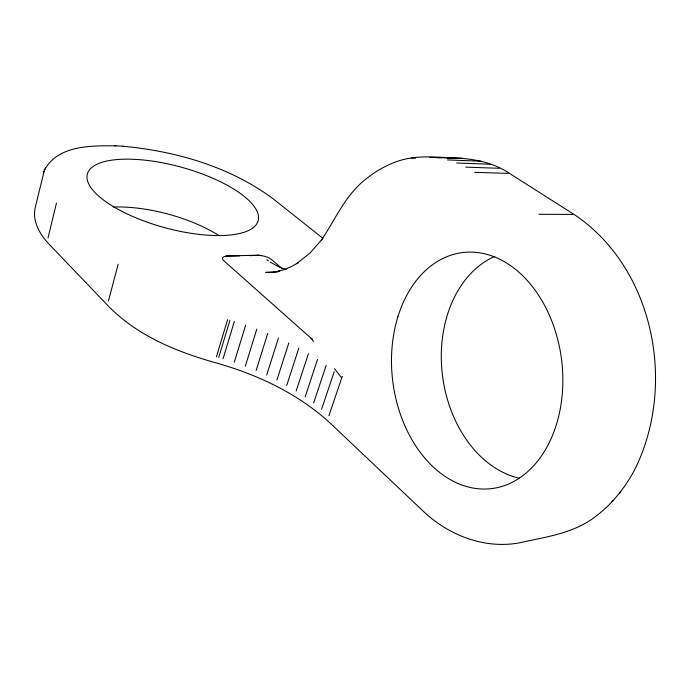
<?xml version="1.0" encoding="UTF-8"?>
<svg xmlns="http://www.w3.org/2000/svg" width="690" height="690" viewBox="0 0 690 690"><rect width="100%" height="100%" fill="white"/><g stroke="black" fill="none" stroke-linecap="round" stroke-linejoin="round"><path stroke-width="1.03" d="M44.186 171.06L35.354 206.931C31.904 220.783 39.77 234.471 49.068 244.165L109.365 307.145C137.776 335.659 176.192 351.624 214.357 362.405C256.62 374.144 297.787 393.291 330.294 423.237L422.504 510.505C448.198 535.371 485.501 549.921 521.209 542.461C546.497 536.855 573.597 533.18 594.866 517.043C611.211 504.968 624.252 488.839 633.972 471.072C676.959 386.909 654.836 268.824 574.615 214.788L510.143 173.82C489.107 159.407 463.137 157.225 438.392 157.889M47.981 238.067L56.459 203.127M108.459 300.892L118.163 264.21M313.502 341.49L310.88 338.091L224.078 260.984A10.031 3.881 16.4 0 1 223.595 256.844L227.019 255.904L258.802 255.231L263.33 255.981A9.841 3.743 16.9 0 1 271.843 259.828L282.374 268.781M216.393 356.885L227.588 319.66M218.721 357.454L229.943 320.246M223.051 358.731L234.315 321.54M250.254 255.636L258.802 255.231M234.264 362.276L245.649 325.128M245.304 366.209L256.818 329.078M256.119 370.504L267.763 333.382M266.659 375.144L278.441 338.005M276.88 380.121L288.808 342.947M286.738 385.408L298.805 348.183M296.183 390.988L308.404 353.685M305.161 396.836L317.538 359.438M313.639 402.926L326.163 365.424M321.566 409.239L334.245 371.608M328.889 415.751L341.723 377.965A11.144 6.633 -50.3 0 1 342.413 376.291M44.738 169.706C58.02 145.072 91.623 145.633 115.946 145.849M43.341 173.19L45.575 167.592M611.789 502.061L613.022 500.612M619.465 493.057L620.629 491.677M225.009 256.395L227.019 255.904M462.611 158.26C441.919 157.924 420.564 154.353 400.329 160.391C387.978 164.168 376.568 170.585 366.494 178.615C345.509 194.511 335.521 219.23 321.29 240.387L322.299 239.033L309.948 253.101L296.622 263.649L298.373 262.605L291.516 266.487L284.565 269.445L277.561 271.489L279.657 271.066L272.662 272.188L265.71 272.403L277.509 272.032M226.95 256.137L239.663 255.869M539.028 214.297L572.648 214.4M474.625 172.336L508.151 173.38M465.75 167.135L499.25 168.291M456.702 162.995L490.176 164.229M447.568 159.916L481.008 161.21M429.844 157.355L437.365 157.656M447.042 158.045L453.494 158.303M411.231 158.036L415.527 158.208M258.733 255.455L260.923 255.567M122.855 146.246C175.622 151.084 229.106 166.514 272.248 198.125L322.903 238.317M114.747 145.78L123.907 146.297M286.134 269.505L279.459 267.168L270.17 262.105M310.88 338.091L312.561 339.049M266.858 259.802L268.376 260.975M334.503 368.632L341.723 377.965M113.324 207.052A87.294 33.905 15.1 0 1 218.73 235.428M519.501 478.274A114.911 85.379 82.4 0 1 442.238 373.48A114.911 85.379 82.4 0 1 494.644 256.464M114.747 207.44A88.527 31.352 15.3 0 0 256.456 224.319A88.527 31.352 15.3 0 0 146.987 160.399A88.527 31.352 15.3 0 0 114.747 207.44M397.897 316.762A118.896 85.086 83 0 0 488.667 488.882A118.896 85.086 83 0 0 544.979 306.093A118.896 85.086 83 0 0 397.897 316.762"/></g></svg>
